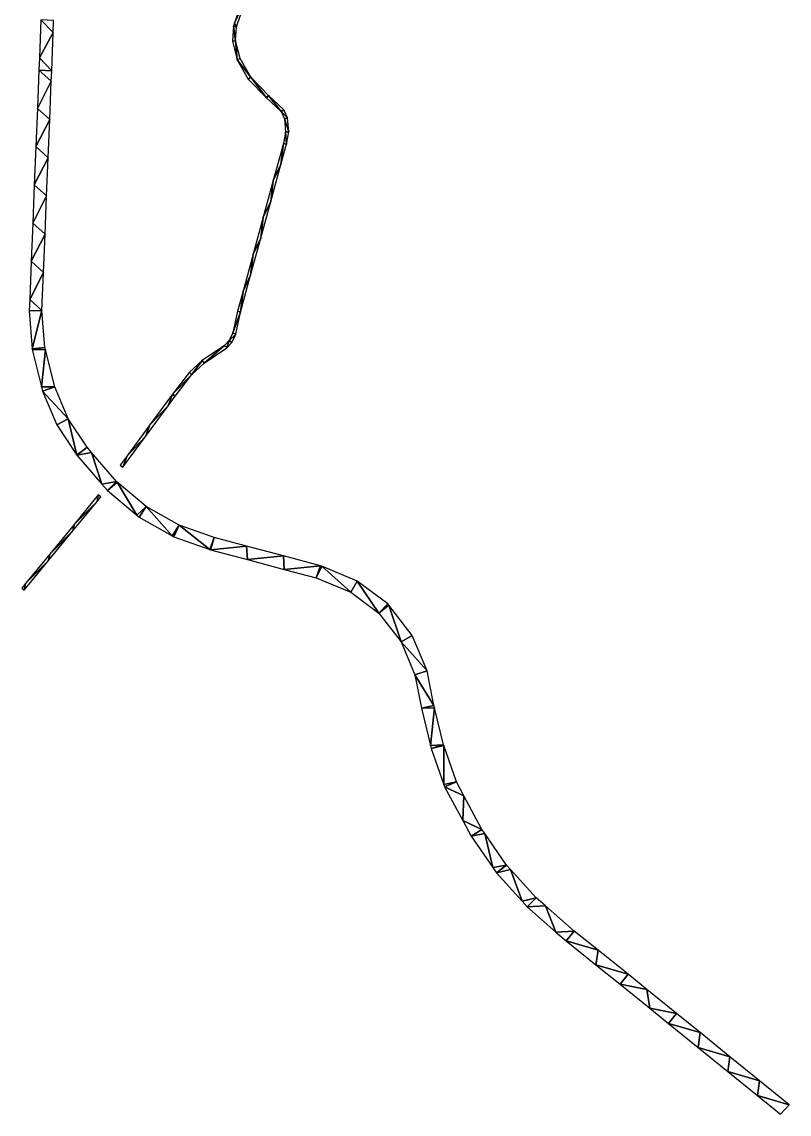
# Model space of a CAD drawing. Extents: x -30359 to 26190, y -30889 to 30041.
# Drawn here: x -10292 to 1752, y -30889 to -13754 of the extents above; entities that cross this region are included whole.
import ezdxf

# ---------------------------------------------------------------- set-up
doc = ezdxf.new("R2010")
doc.units = 0

msp = doc.modelspace()

# ---------------------------------------------------------------- linework, layer by layer
at = {"layer": 'mg_to_dxf', "color": 251}
for points in [[(-6955.38, -13777.16), (-6729.38, -13264.16), (-6763.88, -13209.16)], [(-6921, -13832.16), (-6729.38, -13264.16), (-6955.38, -13777.16)], [(-10016.13, -14321.16), (-9800.63, -13922.16), (-9992.75, -13722.16)], [(-9800.63, -13922.16), (-9793.25, -13731.16), (-9992.75, -13722.16)], [(-6970.38, -13822.16), (-6986.75, -14058.16), (-6936.38, -14053.16)], [(-6970.38, -13822.16), (-6921, -13832.16), (-6955.38, -13777.16)], [(-6936.38, -14053.16), (-6921, -13832.16), (-6970.38, -13822.16)], [(-9800.63, -13922.16), (-10016.13, -14321.16), (-9823.75, -14521.16)], [(-6936.38, -14053.16), (-6986.75, -14058.16), (-6912.25, -14348.16)], [(-6865.38, -14329.16), (-6936.38, -14053.16), (-6912.25, -14348.16)], [(-10023.63, -14513.16), (-9823.75, -14521.16), (-10016.13, -14321.16)], [(-6699.13, -14621.16), (-6865.38, -14329.16), (-6912.25, -14348.16)], [(-6699.13, -14621.16), (-6912.25, -14348.16), (-6739.38, -14652.16)], [(-10047.88, -15112.16), (-9830.5, -14687.16), (-10023.63, -14513.16)], [(-10023.63, -14513.16), (-9830.5, -14687.16), (-9823.75, -14521.16)], [(-9854.75, -15287.16), (-9830.5, -14687.16), (-10047.88, -15112.16)], [(-6453.38, -14944.16), (-6699.13, -14621.16), (-6739.38, -14652.16)], [(-6453.38, -14944.16), (-6418.5, -14908.16), (-6699.13, -14621.16)], [(-6221.75, -15160.16), (-6418.5, -14908.16), (-6453.38, -14944.16)], [(-6221.75, -15160.16), (-6178.5, -15132.16), (-6418.5, -14908.16)], [(-10072.13, -15712.16), (-9854.75, -15287.16), (-10047.88, -15112.16)], [(-6122.38, -15261.16), (-6178.5, -15132.16), (-6221.75, -15160.16)], [(-6122.38, -15261.16), (-6221.75, -15160.16), (-6169.5, -15277.16)], [(-9879, -15886.16), (-9854.75, -15287.16), (-10072.13, -15712.16)], [(-6122.38, -15261.16), (-6169.5, -15277.16), (-6099.75, -15480.16)], [(-6169.5, -15277.16), (-6151.25, -15484.16), (-6099.75, -15480.16)], [(-6151.25, -15484.16), (-6186.38, -15663.16), (-6137.63, -15674.16)], [(-6151.25, -15484.16), (-6137.63, -15674.16), (-6099.75, -15480.16)], [(-9879, -15886.16), (-10072.13, -15712.16), (-10096.38, -16311.16)], [(-6186.38, -15663.16), (-6344.88, -16241.16), (-6225.13, -15993.16)], [(-6137.63, -15674.16), (-6186.38, -15663.16), (-6225.13, -15993.16)], [(-9903.25, -16485.16), (-9879, -15886.16), (-10096.38, -16311.16)], [(-6383.63, -16572.16), (-6225.13, -15993.16), (-6344.88, -16241.16)], [(-6344.88, -16241.16), (-6503.38, -16820.16), (-6383.63, -16572.16)], [(-10096.38, -16311.16), (-10120.63, -16910.16), (-9903.25, -16485.16)], [(-9903.25, -16485.16), (-10120.63, -16910.16), (-9927.5, -17084.16)], [(-6503.38, -16820.16), (-6542.13, -17150.16), (-6383.63, -16572.16)], [(-10144.88, -17509.16), (-9927.5, -17084.16), (-10120.63, -16910.16)], [(-6503.38, -16820.16), (-6661.88, -17398.16), (-6542.13, -17150.16)], [(-9927.5, -17084.16), (-10144.88, -17509.16), (-9951.75, -17684.16)], [(-6542.13, -17150.16), (-6661.88, -17398.16), (-6700.63, -17729.16)], [(-6820.38, -17977.16), (-6700.63, -17729.16), (-6661.88, -17398.16)], [(-10144.88, -17509.16), (-10169.13, -18109.16), (-9951.75, -17684.16)], [(-10169.13, -18109.16), (-9976, -18283.16), (-9951.75, -17684.16)], [(-6820.38, -17977.16), (-6859.13, -18307.16), (-6700.63, -17729.16)], [(-6859.13, -18307.16), (-6820.38, -17977.16), (-6907.63, -18295.16)], [(-9976, -18283.16), (-10169.13, -18109.16), (-10176.25, -18286.16)], [(-10130.38, -18884.16), (-9976, -18283.16), (-10176.25, -18286.16)], [(-10130.38, -18884.16), (-9931.38, -18863.16), (-9976, -18283.16)], [(-6981, -18631.16), (-6859.13, -18307.16), (-6907.63, -18295.16)], [(-6934.5, -18652.16), (-6859.13, -18307.16), (-6981, -18631.16)], [(-7037.38, -18752.16), (-6934.5, -18652.16), (-6981, -18631.16)], [(-6934.5, -18652.16), (-7037.38, -18752.16), (-6998.25, -18783.16)], [(-7111.63, -18832.16), (-7460.63, -19067.16), (-7429.63, -19106.16)], [(-7429.63, -19106.16), (-7076.38, -18868.16), (-7111.63, -18832.16)], [(-7076.38, -18868.16), (-7037.38, -18752.16), (-7111.63, -18832.16)], [(-7037.38, -18752.16), (-7076.38, -18868.16), (-6998.25, -18783.16)], [(-10129.5, -18895.16), (-9931.38, -18863.16), (-10130.38, -18884.16)], [(-10129.5, -18895.16), (-9922.25, -18899.16), (-9931.38, -18863.16)], [(-10129.5, -18895.16), (-9983.88, -19477.16), (-9922.25, -18899.16)], [(-9922.25, -18899.16), (-9983.88, -19477.16), (-9776.63, -19481.16)], [(-7662.25, -19251.16), (-7625.13, -19285.16), (-7460.63, -19067.16)], [(-7429.63, -19106.16), (-7460.63, -19067.16), (-7625.13, -19285.16)], [(-7625.13, -19285.16), (-7662.25, -19251.16), (-7925, -19595.16)], [(-7925, -19595.16), (-7885, -19625.16), (-7625.13, -19285.16)], [(-9966.88, -19545.16), (-9776.63, -19481.16), (-9983.88, -19477.16)], [(-9776.63, -19481.16), (-9966.88, -19545.16), (-9566.63, -19979.16)], [(-9566.63, -19979.16), (-9966.88, -19545.16), (-9743.5, -20074.16)], [(-8281.13, -20078.16), (-7996.13, -19776.16), (-7925, -19595.16)], [(-7996.13, -19776.16), (-7885, -19625.16), (-7925, -19595.16)], [(-8281.13, -20078.16), (-8352.25, -20258.16), (-7996.13, -19776.16)], [(-9566.63, -19979.16), (-9743.5, -20074.16), (-9426.25, -20549.16)], [(-9266.5, -20428.16), (-9566.63, -19979.16), (-9426.25, -20549.16)], [(-8281.13, -20078.16), (-8637.25, -20560.16), (-8352.25, -20258.16)], [(-8708.25, -20741.16), (-8352.25, -20258.16), (-8637.25, -20560.16)], [(-9197.38, -20509.16), (-9266.5, -20428.16), (-9426.25, -20549.16)], [(-9197.38, -20509.16), (-9426.25, -20549.16), (-9036.5, -21005.16)], [(-8807.88, -20965.16), (-9197.38, -20509.16), (-9036.5, -21005.16)], [(-8637.25, -20560.16), (-8747.88, -20710.16), (-8708.25, -20741.16)], [(-8949.13, -21107.16), (-8807.88, -20965.16), (-9036.5, -21005.16)], [(-8949.13, -21107.16), (-8798.25, -20973.16), (-8807.88, -20965.16)], [(-8949.13, -21107.16), (-8489.5, -21492.16), (-8798.25, -20973.16)], [(-8338.38, -21358.16), (-8798.25, -20973.16), (-8489.5, -21492.16)], [(-9091.63, -21176.16), (-9472.5, -21639.16), (-9111.13, -21278.16)], [(-9091.63, -21176.16), (-9111.13, -21278.16), (-9052.13, -21206.16)], [(-9472.5, -21639.16), (-9492, -21741.16), (-9111.13, -21278.16)], [(-8489.5, -21492.16), (-8452.75, -21523.16), (-8338.38, -21358.16)], [(-7930.75, -21818.16), (-8338.38, -21358.16), (-8452.75, -21523.16)], [(-8338.38, -21358.16), (-7930.75, -21818.16), (-7824.88, -21649.16)], [(-9853.5, -22103.16), (-9872.75, -22205.16), (-9492, -21741.16)], [(-9472.5, -21639.16), (-9853.5, -22103.16), (-9492, -21741.16)], [(-7824.88, -21649.16), (-7930.75, -21818.16), (-7908.13, -21831.16)], [(-7824.88, -21649.16), (-7908.13, -21831.16), (-7343.13, -22032.16)], [(-7343.13, -22032.16), (-7272.88, -21844.16), (-7824.88, -21649.16)], [(-7272.88, -21844.16), (-7343.13, -22032.16), (-7332, -22036.16)], [(-7332, -22036.16), (-6764.75, -21979.16), (-7272.88, -21844.16)], [(-9872.75, -22205.16), (-9853.5, -22103.16), (-10234.38, -22566.16)], [(-6752.25, -22189.16), (-6764.75, -21979.16), (-7332, -22036.16)], [(-6752.25, -22189.16), (-6185, -22132.16), (-6764.75, -21979.16)], [(-9872.75, -22205.16), (-10234.38, -22566.16), (-10253.5, -22668.16)], [(-6185, -22132.16), (-6752.25, -22189.16), (-6172.38, -22343.16)], [(-5605.25, -22286.16), (-6185, -22132.16), (-6172.38, -22343.16)], [(-5605.25, -22286.16), (-6172.38, -22343.16), (-5669.75, -22476.16)], [(-5605.25, -22286.16), (-5669.75, -22476.16), (-5582.75, -22295.16)], [(-5582.75, -22295.16), (-5669.75, -22476.16), (-5129.63, -22703.16)], [(-5029.88, -22528.16), (-5582.75, -22295.16), (-5129.63, -22703.16)], [(-10234.38, -22566.16), (-10292.13, -22636.16), (-10253.5, -22668.16)], [(-5028.25, -22529.16), (-5029.88, -22528.16), (-5129.63, -22703.16)], [(-4687.38, -23030.16), (-5028.25, -22529.16), (-5129.63, -22703.16)], [(-4546.13, -22886.16), (-5028.25, -22529.16), (-4687.38, -23030.16)], [(-4687.38, -23030.16), (-4531, -22905.16), (-4546.13, -22886.16)], [(-4338.5, -23481.16), (-4531, -22905.16), (-4687.38, -23030.16)], [(-4338.5, -23481.16), (-4164.25, -23380.16), (-4531, -22905.16)], [(-4164.25, -23380.16), (-4338.5, -23481.16), (-3930.75, -23937.16)], [(-4338.5, -23481.16), (-4123, -23996.16), (-3930.75, -23937.16)], [(-3930.75, -23937.16), (-4123, -23996.16), (-3822.75, -24479.16)], [(-4123, -23996.16), (-4018.13, -24522.16), (-3822.75, -24479.16)], [(-3814.63, -24513.16), (-3822.75, -24479.16), (-4018.13, -24522.16)], [(-3878.38, -25105.16), (-3814.63, -24513.16), (-4018.13, -24522.16)], [(-3878.38, -25105.16), (-3674.88, -25096.16), (-3814.63, -24513.16)], [(-3674.88, -25096.16), (-3878.38, -25105.16), (-3867, -25153.16)], [(-3670.63, -25108.16), (-3674.88, -25096.16), (-3867, -25153.16)], [(-3668, -25719.16), (-3670.63, -25108.16), (-3867, -25153.16)], [(-3668, -25719.16), (-3471.63, -25674.16), (-3670.63, -25108.16)], [(-3668, -25719.16), (-3655.25, -25755.16), (-3471.63, -25674.16)], [(-3353.5, -25894.16), (-3471.63, -25674.16), (-3655.25, -25755.16)], [(-3371.75, -26284.16), (-3353.5, -25894.16), (-3655.25, -25755.16)], [(-3353.5, -25894.16), (-3371.75, -26284.16), (-3070.13, -26423.16)], [(-3241.25, -26527.16), (-3070.13, -26423.16), (-3371.75, -26284.16)], [(-3241.25, -26527.16), (-3025.88, -26487.16), (-3070.13, -26423.16)], [(-3241.25, -26527.16), (-2901.75, -27021.16), (-3025.88, -26487.16)], [(-3025.88, -26487.16), (-2901.75, -27021.16), (-2686.5, -26982.16)], [(-2901.75, -27021.16), (-2843.75, -27106.16), (-2686.5, -26982.16)], [(-2686.5, -26982.16), (-2843.75, -27106.16), (-2623.25, -27051.16)], [(-2623.25, -27051.16), (-2843.75, -27106.16), (-2440.25, -27550.16)], [(-2219.63, -27495.16), (-2623.25, -27051.16), (-2440.25, -27550.16)], [(-2219.63, -27495.16), (-2440.25, -27550.16), (-2359.88, -27638.16)], [(-2359.88, -27638.16), (-2074.13, -27622.16), (-2219.63, -27495.16)], [(-2074.13, -27622.16), (-2359.88, -27638.16), (-1908.5, -28033.16)], [(-2074.13, -27622.16), (-1908.5, -28033.16), (-1622.63, -28017.16)], [(-1908.5, -28033.16), (-1750.75, -28171.16), (-1622.63, -28017.16)], [(-1622.63, -28017.16), (-1750.75, -28171.16), (-1245.13, -28318.16)], [(-1281.75, -28545.16), (-1245.13, -28318.16), (-1750.75, -28171.16)], [(-776.25, -28692.16), (-1245.13, -28318.16), (-1281.75, -28545.16)], [(-776.25, -28692.16), (-1281.75, -28545.16), (-901.63, -28848.16)], [(-776.25, -28692.16), (-901.63, -28848.16), (-481.38, -28932.16)], [(-481.38, -28932.16), (-901.63, -28848.16), (-436.13, -29226.16)], [(-16, -29310.16), (-481.38, -28932.16), (-436.13, -29226.16)], [(-16, -29310.16), (-436.13, -29226.16), (-142, -29465.16)], [(-16, -29310.16), (-142, -29465.16), (354.25, -29610.16)], [(354.25, -29610.16), (-142, -29465.16), (323.88, -29843.16)], [(354.25, -29610.16), (323.88, -29843.16), (820.25, -29988.16)], [(820.25, -29988.16), (323.88, -29843.16), (789.75, -30220.16)], [(820.25, -29988.16), (789.75, -30220.16), (1286.13, -30365.16)], [(789.75, -30220.16), (1255.63, -30598.16), (1286.13, -30365.16)], [(1286.13, -30365.16), (1255.63, -30598.16), (1752.13, -30743.16)], [(1255.63, -30598.16), (1614.5, -30889.16), (1752.13, -30743.16)]]:
    msp.add_3dface(points, dxfattribs=at)

doc.saveas('drawing.dxf')
